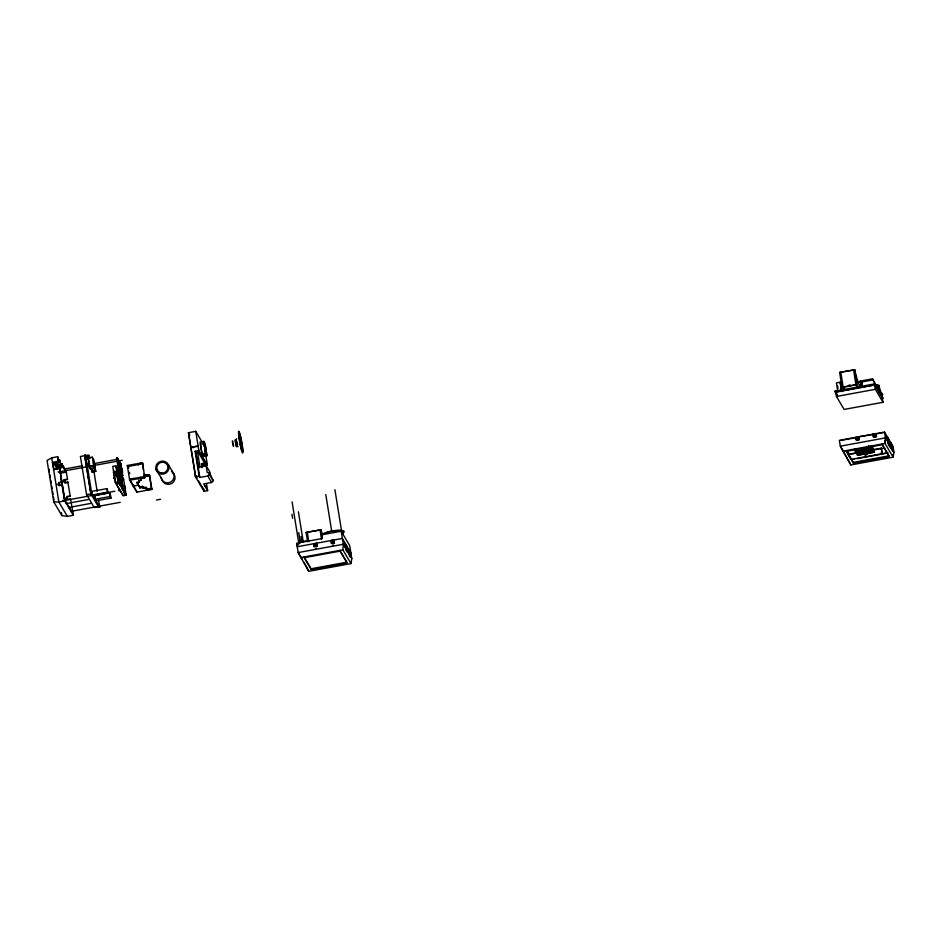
<?xml version="1.0" encoding="UTF-8"?>
<svg xmlns="http://www.w3.org/2000/svg" width="941" height="941" viewBox="0 0 941 941"><rect width="100%" height="100%" fill="white"/><g stroke="black" fill="none" stroke-linecap="round" stroke-linejoin="round"><path stroke-width="1.41" d="M65.482 498.212L65.588 498.765M860.274 386.422L860.297 384.422L861.38 384.222L861.368 386.222L859.803 385.634M333.514 541.004C329.456 541.816 333.302 539.569 332.596 543.416M857.086 449.433L859.251 453.091L871.613 450.821L871.837 452.186L863.979 453.244L865.72 452.668M863.979 453.244C863.426 450.386 868.39 453.515 866.367 452.08L870.46 451.374M866.614 454.185L865.826 454.338L867.367 453.527M57.166 484.062L57.272 484.721M58.295 471.688L58.401 472.311M58.954 483.768L59.024 484.227M60.13 471.406L60.236 472.064L60.095 471.312M62.753 481.274L62.859 481.91M62.941 500.4L63.047 501.024M115.061 475.099L114.626 472.617L114.967 473.817M116.884 472.582L116.508 471.947L113.461 472.511L114.296 475.946L117.343 475.393L116.625 472.288L114.602 472.723M121.883 470.982L122.071 471.994L121.848 470.088M119.578 471.806C121.565 476.499 123.589 468.571 121.801 469.924M192.929 446.834L193.105 447.763M195.457 476.134L195.622 476.769L195.481 476.005M198.198 446.352L191.858 446.963L191.94 447.645M205.456 486.121L205.691 487.273L205.514 486.097M237.591 444.611L236.779 441.752M238.097 446.704C237.391 448.116 235.497 438 236.591 438.612M878.776 385.739L879.141 386.751M350.981 563.565L342.853 549.838L343.289 544.274L341.171 531.242L321.563 534.841L322.163 538.546L296.65 543.228L298.156 552.567L308.719 571.328L350.981 563.565L351.793 558.625L349.676 545.592L341.171 531.242M893.95 452.233L893.138 457.173L850.876 464.936L840.325 446.175L839.372 440.341L856.275 437.236C854.534 441.658 861.333 440.388 858.31 436.871L873.483 434.083C871.731 438.494 878.529 437.236 875.518 433.707L884.505 432.06L893.009 446.41L893.95 452.233L885.446 437.883L884.505 432.06M117.06 474.77L114.931 474.711M119.025 489.485L119.295 490.92L119.107 490.237M196.516 475.664L196.681 476.675M202.115 467.712L201.468 463.701L205.244 463.007L205.467 464.407L203.127 464.842L203.585 465.63L207.361 464.936L198.869 450.586L195.093 451.28L199.139 476.287L199.833 477.452L207.785 475.993L209.431 474.24L209.208 472.829L207.208 472.476L206.103 465.642L198.339 467.418M202.127 442.117L195.752 431.354L188.4 432.707L195.563 476.946L204.056 491.296L207.643 490.637L203.668 483.921L211.619 482.462L213.278 480.71L209.208 472.829M316.776 545.31L314.27 545.768L316.682 545.474M866.896 451.221L866.226 450.927M58.707 462.302L58.413 461.29L52.461 462.384L52.767 463.395L58.707 462.302L57.672 456.726L51.72 457.82L47.05 460.467L53.755 501.894L61.894 515.609L67.387 516.397L73.339 515.303L70.54 498.871L67.505 499.424L67.023 496.554L70.257 496.307L67.023 496.554M333.596 540.381L332.467 540.887M332.832 545.204L333.514 545.086M856.275 437.236L858.733 437.506M858.639 437.671L857.31 438.059M857.51 440.212L858.192 440.082M873.483 434.083L875.93 434.342M874.707 437.059L875.389 436.93M864.45 452.35L865.779 452.15M142.373 462.737L142.703 464.078L142.373 462.737L127.306 465.501L129.682 480.157L136.763 492.131L151.83 489.355L147.349 489.873L146.537 488.508L143.22 488.238L142.75 487.438L139.903 487.967L136.657 482.462L139.491 481.945L139.021 481.145L141.397 479.839L140.409 477.393L141.397 479.839M315.623 548.368L316.305 548.238M344.653 543.698L345.288 543.416L346.229 549.238L345.606 549.532M346.053 546.051L346.676 545.768L347.617 551.591L346.994 551.885M348.523 550.214L349.146 549.932L350.087 555.755L349.464 556.049M890.68 443.823L891.303 443.529L892.244 449.363L891.621 449.645L892.339 449.516M880.752 448.657L881.294 448.21L874.189 449.516M856.522 449.48L857.945 451.88L870.284 449.622M875.683 434.613C872.001 435.883 874.754 432.46 874.977 436.883M864.955 452.903L865.673 452.809M315.635 546.509L315.623 546.439M857.557 437.483L858.392 436.871M874.754 434.319L875.601 433.719M864.179 452.645C865.873 451.786 861.956 452.997 864.085 452.492M865.638 455.103C867.367 454.256 863.485 455.444 865.544 454.95M87.066 458.761L86.137 455.915L88.83 455.42L89.748 458.267L87.066 458.761L85.502 454.832L84.561 455.009L90.901 494.096L91.83 493.931L99.746 507.293L98.817 507.47L90.936 493.813L84.761 455.691M85.702 455.515L80.397 456.491L86.572 494.613L94.253 507.575L99.546 506.611M87.125 456.079L87.007 455.362L88.36 455.632M52.672 463.231L58.613 462.149M60.33 462.243L59.377 459.596L60.33 462.243L54.39 463.325L54.272 462.631M86.431 457.679L89.113 457.185L89.748 458.267M90.312 468.442L94.97 467.595L93.735 465.513L89.148 466.807L90.536 469.147L95.194 468.3L93.818 459.761L92.265 457.15L86.09 458.502M61.835 463.76L55.895 464.854L56.025 466.101L56.86 467.501L62.8 466.407L61.835 463.76L62.8 466.407M55.919 465.395L61.859 464.301M56.025 466.101L61.977 465.007M54.672 462.796L57.283 467.207L63.235 466.113L66.164 471.076L67.529 479.44L64.294 479.687L67.529 479.44M60.271 473.252L66.211 472.17L63.365 467.359L57.425 468.453L57.307 467.748L63.235 466.113M202.668 453.209L203.315 456.361L207.032 455.679L205.091 443.634L203.762 441.411L200.045 442.094L201.986 454.127L206.008 453.938L204.103 443.517L200.386 444.199L202.174 454.444M59.589 468.183L53.649 469.277L59.683 468.336L61.941 482.262L58.895 482.827M59.683 468.336L53.649 469.277M116.484 457.891L117.366 457.726L120.801 463.513L122.765 475.699L121.883 475.864L118.46 470.077L116.484 457.891L117.86 460.208M88.995 463.348L86.89 463.737L87.407 464.595L89.501 464.207L88.125 458.008L89.501 464.207M64.223 469.077L82.149 465.783M93.347 463.725L117.366 459.314M120.966 471.641L120.095 471.806L121.471 474.146L122.354 473.982L120.836 464.607L117.778 459.443L116.896 459.608L118.295 461.96L119.178 461.808L120.695 471.17L119.813 471.335M198.175 445.846L191.893 447.304M203.315 445.034L204.526 444.811L205.267 446.058L204.044 446.281M59.753 471.77L122.224 460.29M88.56 463.878L88.995 466.536L93.806 465.948M90.383 468.889L95.194 468.3M120.801 463.513L119.919 463.678L120.295 466.018M236.861 442.282L235.579 442.529L236.262 445.187L236.215 444.011M235.862 442.999L237.144 442.764M119.954 464.772L120.836 464.607M115.79 465.819L112.744 466.383L115.39 482.709L123.142 495.801L126.188 495.237L123.542 478.91L115.79 465.819L118.437 482.157L126.188 495.237M91.5 471.123L95.276 470.429L95.829 471.382L92.065 472.076L91.042 468.3M195.093 451.28L195.963 452.75L198.304 452.327L205.938 465.195M139.656 463.537L142.538 463.007M127.482 466.571L142.538 463.807L143.55 470.065M127.623 466.807L128.705 466.607M120.671 468.371L121.554 468.206L122.342 469.83M118.413 468.983L119.295 468.818L122.354 473.982M121.024 468.947L121.907 468.794L122.354 471.594L119.307 472.159M201.986 454.127L206.008 453.938M120.719 469.453L121.601 469.3M118.46 470.077L119.342 469.912L122.765 475.699M207.032 455.679L203.127 456.056M64.764 482.568C73.245 480.651 61.918 485.838 64.294 479.687M128.541 472.535L129.635 472.335M113.92 475.323L118.307 474.629L120.06 485.403M62.412 485.144L59.177 485.391L62.412 485.144L64.788 499.859L72.916 513.586M128.717 473.605L129.811 473.405M119.107 478.651L120.542 478.393L122.283 489.167M119.389 479.122L120.813 478.863L122.565 489.638M204.268 463.713L201.468 463.701M144.161 473.841L144.973 475.217L149.454 474.699L151.83 489.355M116.449 470.465L121.954 479.745L123.565 479.451L115.99 466.677M143.985 475.711L148.09 474.958M129.505 479.087L144.738 476.593L144.902 477.663L140.585 478.463M144.338 474.911L145.149 476.287L149.631 475.77M130.74 479.122L129.646 479.322L135.775 489.673M143.902 476.558L149.49 475.534M120.566 481.11L121.989 480.839L116.319 471.265L118.284 483.38M115.39 482.709L118.437 482.157M129.682 480.157L144.902 477.663M107.944 492.955L107.509 492.214L92.453 494.978L91.877 491.39L106.921 488.626L107.356 489.367L107.944 492.955L92.888 495.719M122.601 486.038L124.635 485.674L125.459 489.108L125.094 488.473M86.572 494.613L91.865 493.649M114.837 491.226L64.858 500.494M137.021 482.31L139.738 486.897L142.573 486.368L143.22 488.238M73.339 515.303L64.835 500.953L58.883 502.047L53.755 501.894M195.563 476.946L199.139 476.287M94.429 495.695L109.474 492.931L110.391 494.472L110.967 498.071L95.923 500.835L94.429 495.695L95.006 499.295L110.062 496.53L110.967 498.071M66.246 503.6L88.301 499.553M145.926 489.085L151.654 488.285M124.365 494.672L125.976 494.378L118.413 481.604M68.552 507.505L90.618 503.447M70.893 511.398L120.236 502.329M843.442 389.574L842.019 387.186L839.631 372.413L854.593 369.672L858.086 382.716L860.803 387.292M854.757 369.942L839.631 372.413M156.429 500.036L160.593 499.271M842.089 390.444L840.09 382.199L836.42 382.869L837.725 390.915M856.545 380.129L857.639 379.929M861.897 382.987L862.332 385.669L860.109 381.117L872.507 378.835L876.106 385.739L872.507 378.835M857.604 382.128L861.674 381.634M858.027 382.317L860.45 381.611L860.874 384.387M860.297 382.234L872.683 379.964M842.019 387.186L856.98 384.434L858.392 386.833M840.678 387.763L856.028 384.869L857.392 387.174M837.29 395.726L834.985 391.162L874.848 383.846L882.94 398.114L874.848 383.846M835.138 392.079L875.001 384.751M835.749 392.185L874.648 385.045L882.329 398.008M836.443 396.467L875.342 389.327L883.011 402.289L844.124 409.429L836.443 396.467L835.596 391.28M879.035 390.88L880.588 393.491M881.388 393.503L882.399 393.844L882.564 394.891L881.835 395.02L881.388 393.503L882.399 393.844M881.564 394.561L882.564 394.891M307.625 541.804L306.107 532.406L321.057 529.654L321.904 534.17L320.822 534.37M321.222 529.936L306.107 532.406M840.995 440.4L856.016 437.636M873.213 434.471L858.768 436.789L859.215 439.776L856.31 440.306L855.863 437.318L856.239 437.953L859.109 437.424M876.153 433.942L878.729 433.46M879.87 433.26L883.258 432.637M873.436 434.789L876.306 434.26L875.93 433.636L876.412 436.612L873.554 437.142L873.036 434.166L873.789 435.377M302.943 541.487L308.519 540.463M297.062 544.945L298.497 544.686M297.215 546.745L342.348 538.452L350.84 552.802M889.139 444.105L888.186 438.283L886.669 438.388L887.151 439.2M314.329 543.945L317.152 543.428M333.679 540.216C335.843 547.827 326.598 538.911 334.055 540.322M316.917 543.827L314.059 544.345L313.682 543.722L314.153 546.709L317.093 546.168L316.599 543.18L317.035 546.18M331.279 541.181L334.149 540.663M887.492 439.788L888.833 439.365L889.786 445.199L889.163 445.481L888.774 443.152M889.857 442.423L890.798 448.257L891.609 448.281L890.668 442.446L889.139 442.564L889.892 447.222M888.48 442.999L887.763 443.129L888.386 442.846L887.445 437.012L886.822 437.306L887.198 439.635M857.557 450.727L869.896 448.457L870.013 449.151L857.674 451.421L857.533 450.727L859.462 454.456L864.179 453.597L863.862 452.55M888.445 445.611L889.868 445.352M890.692 445.187L892.221 445.081L893.162 450.915L892.362 450.88L893.08 450.751M870.178 448.916L857.839 451.198L857.921 451.892M859.121 451.798L871.578 449.504M847.029 450.586L849.123 454.115L857.322 452.621M847.876 454.691L854.734 453.433M874.013 449.892L884.552 447.963M860.768 453.162L863.532 452.645M890.798 448.257L891.515 448.128M857.463 454.644L857.592 455.315L874.26 452.256L873.777 449.28L871.66 445.693M348.64 554.649L349.44 554.672L348.499 548.85L346.982 548.956L347.547 552.449M300.591 557.601L342.853 549.838M864.626 454.35L867.567 453.809M865.826 454.338L864.508 454.056M865.567 454.515L867.002 454.256M348.535 551.591L350.064 551.485L351.005 557.307L350.193 557.284M887.904 452.656L851.323 459.373L846.382 451.033M851.464 459.69L854.263 459.173M857.063 458.667L880.835 454.291M885.316 453.48L882.235 454.044L881.294 448.21M846.277 450.61L853.252 462.396L889.069 455.809L889.174 456.514L853.358 463.09L846.382 451.315L882.199 444.74L889.174 456.514M304.108 557.013L311.083 568.787L346.9 562.212L339.924 550.426M311.2 569.493L347.017 562.906L340.042 551.132L304.225 557.707L311.2 569.493L311.083 568.787M342.03 534.029L342.642 534.053L342.03 534.288M865.508 452.821L866.485 452.786M143.044 487.167L146.361 487.438L147.349 489.873M331.256 540.746L333.773 540.746M856.31 438.024L857.31 437.459L857.78 440.035M877.283 385.316L877.518 387.61M235.509 440.858C238.861 457.173 233.262 434.483 235.779 441.023M853.64 370.119L855.887 384.634M840.866 372.46L843.112 386.986M320.128 530.136L321.493 539.252M307.354 532.477L308.719 541.604M67.364 498.024L67.27 497.989M877.553 385.692L876.988 384.751L877.918 388.292M879.07 386.422L878.694 385.01L881.141 393.385M860.109 381.117L862.168 384.587M882.093 444.034L889.069 455.809M843.254 387.221L844.618 389.515M870.719 446.293L874.26 452.256M870.002 446.41L873.448 452.233L858.216 455.032L854.769 449.21M868.719 445.952L870.166 448.387M868.755 446.516L869.896 448.457M868.225 446.093L871.837 452.186M834.985 391.162L837.149 394.55M866.884 450.539L867.261 451.174M854.063 449.351L857.592 455.315M351.793 558.625L343.289 544.274L298.156 552.567L302.414 559.742M334.478 543.322L331.35 543.545L330.903 540.557M330.867 540.557L331.62 541.769M321.787 536.252L322.257 537.04M303.202 541.934L301.932 539.781L300.497 540.04L299.591 543.557M303.825 562.142L305.954 565.729M205.432 445.74L206.749 455.185M188.4 432.707L189.811 435.107M206.103 465.642L209.937 472.123L210.608 476.217M209.431 474.24L213.278 480.71M207.785 475.993L211.619 482.462M196.998 478.346L195.516 475.852L188.812 434.424M198.469 480.839L203.644 489.579M168.439 464.807A6.693 6.481 -30.6 0 1 161.687 474.158A6.693 6.481 -30.6 0 1 157.006 463.948A6.693 6.481 -30.6 0 1 168.439 464.807L173.614 473.535M155.83 468.841L161.899 479.087A6.693 6.481 -30.6 0 0 171.921 483.356A6.693 6.481 -30.6 0 0 172.344 472.488M127.306 465.501L128.717 467.889M122.73 472.229L122.012 471.018L121.13 471.17L121.471 471.759M113.461 472.511L113.837 473.147M117.119 484.109L115.32 481.074L113.579 470.3M115.367 482.168L122.93 494.942M91.877 491.39L92.312 492.131M53.249 462.443L57.483 469.583M61.941 482.262L58.707 482.51L59.365 485.697M67.387 516.397L58.883 502.047L51.72 457.82M67.505 499.424L67.211 496.86M850.876 464.936L840.325 446.175L885.446 437.883L885.01 443.446L893.138 457.173L892.738 454.679M306.66 566.917L308.719 571.328M201.962 486.968L202.068 487.697L201.927 486.979M877.706 388.398L877.53 387.445M232.921 441.976C231.027 436.483 234.65 452.986 233.227 443.399M56.542 465.936L56.86 467.501M878.988 387.186L879.365 388.598L879.235 387.386M344.865 546.427L345.006 547.344M119.448 480.416L119.284 479.428M878.694 385.587L878.976 387.339M121.918 470.394L122.036 471.041M879.188 386.727L879.329 387.633M236.156 442.835L236.332 443.787M199.163 475.711L199.08 475.758M891.597 446.222L892.174 449.716M882.117 393.373L882.293 394.42M882.152 396.126L881.082 392.409L881.505 395.044M882.176 397.09L883.011 402.289M878.847 386.21L879.588 390.774M887.387 438.259L888.328 444.081M884.611 440.953L885.01 443.446L842.748 451.21L842.348 448.716M874.495 384.128L875.342 389.327M881.376 448.363L882.329 454.197M881.317 452.15L881.705 454.479M875.965 433.625L876.447 436.612L873.519 437.153L873.072 434.154M861.744 382.775L862.203 385.598M854.593 369.672L856.98 384.434M850.017 384.881L850.182 385.951M848.923 385.081L849.1 386.151M859.251 453.091L859.462 454.456M853.252 462.396L853.358 463.09M840.09 382.199L841.607 391.585M849.123 454.115L849.688 457.62M837.561 385.751L837.984 388.433M349.252 551.45L350.005 556.119M347.7 548.826L348.452 553.484M344.853 544.863L345.229 547.192M334.902 489.685L341.924 533.065M333.808 540.016L334.255 543.016M325.786 494.59L331.738 531.383M321.057 529.654L322.363 537.711M316.447 545.204C318.411 542.357 311.894 543.428 314.412 545.568M313.682 543.722L314.165 546.697M298.403 511.775L303.308 542.063M301.061 536.476L301.99 542.216M298.744 532.571L300.144 541.181M292.098 501.906L298.779 543.11M291.957 514.245L292.616 518.326M203.762 441.411L205.714 453.444M205.808 455.326L207.361 464.936M204.679 450.198L205.632 455.585M202.856 453.527L203.315 456.361M206.514 483.686L207.643 490.637M195.752 431.354L198.869 450.586M197.634 452.433L199.951 466.724M203.597 488.438L204.056 491.296M195.963 452.75L198.563 468.818M195.775 452.445L199.833 477.452M149.29 474.429L151.666 489.085M144.973 475.217L145.149 476.287M142.679 464.042L144.738 477.393M146.361 487.438L146.537 488.508M142.573 486.368L142.75 487.438M138.209 463.807L138.386 464.878M139.491 481.945L138.845 480.075L139.021 481.145M139.738 486.897L139.903 487.967M138.104 484.145L138.28 485.215L133.222 486.144L133.046 485.074M136.598 491.061L136.763 492.131M119.448 462.266L121.471 474.146M121.954 479.745L123.953 492.966M119.001 465.113L119.436 467.783M117.778 459.443L119.601 469.994M117.366 457.726L119.342 469.912M121.001 483.803L121.436 486.497M118.495 474.946L120.236 485.709M116.59 471.723L118.554 483.85M109.474 492.931L110.062 496.53M106.921 488.626L107.509 492.214M95.829 471.382L93.9 461.96L95.276 470.429M92.265 457.15L93.653 465.677M93.888 471.112L97.17 491.378M98.57 500.059L99.746 507.293M91.606 469.253L92.065 472.076M88.83 455.42L89.113 457.185M88.089 455.162L88.207 455.879M85.502 454.832L91.83 493.931M67.811 482.004L70.257 496.307M63.259 466.654L63.365 467.359M64.482 480.004L64.953 482.874M57.672 456.726L58.413 461.29M59.612 468.724L64.835 500.953M60.777 477.205L64.706 501.518M61.424 512.763L61.894 515.609M52.778 462.678L53.943 469.83M48.979 469.089L49.438 471.888M49.897 474.699L50.343 477.51M50.802 480.322L51.261 483.121M51.708 485.932L52.167 488.744M52.625 491.555L53.072 494.354M53.531 497.166L53.99 499.977M877.412 386.798L877.224 385.857M114.908 473.958L115.096 474.723M171.45 470.97A6.693 6.481 -30.6 0 1 171.015 481.839A6.693 6.481 -30.6 0 1 160.993 477.569M322.398 534.688A11.08 2.564 -9.2 0 1 337.454 530.324A11.08 2.564 -9.2 0 1 341.901 533.629M343.018 531.571A9.975 2.317 -9.2 0 1 342.336 532.877M324.139 533.865A9.975 2.317 -9.2 0 1 333.267 531.018A9.975 2.317 -9.2 0 1 342.359 531.077M315.129 545.592L315.917 545.474L315.153 545.557M857.086 437.788L857.874 437.659L857.11 437.753M863.062 450.645L864.485 450.433L863.109 450.598M862.944 449.939L864.379 449.727L862.991 449.892M874.283 434.624L875.071 434.507L874.307 434.601M64.541 480.91L64.682 481.674L64.588 480.992M64.717 469.336L64.588 468.653L64.67 469.288M66.576 503.153L66.717 503.917L66.611 503.176M68.893 507.046L69.046 507.811L68.94 507.14M71.198 510.951L71.34 511.716L71.234 510.975M113.861 474.405L113.708 473.699L113.837 474.417M113.99 477.475L114.273 478.875L114.002 477.44M119.93 466.042L120.201 467.442L119.989 466.089M190.811 447.304L190.964 448.01L190.835 447.328M346.029 544.674L345.218 544.651L346.17 550.473L346.97 550.509L346.029 544.674M161.805 473.088A5.599 5.423 -30.6 0 0 167.451 465.266A5.599 5.423 -30.6 0 0 157.888 464.548A5.599 5.423 -30.6 0 0 161.805 473.088M238.649 434.742A11.08 0.976 79.6 0 0 242.437 452.739A11.08 0.976 79.6 0 0 241.072 438.835A11.08 0.976 79.6 0 0 238.649 434.742M238.849 435.471A9.975 0.882 79.6 0 0 242.272 451.692A9.975 0.882 79.6 0 0 241.037 439.153A9.975 0.882 79.6 0 0 238.849 435.471"/></g></svg>
